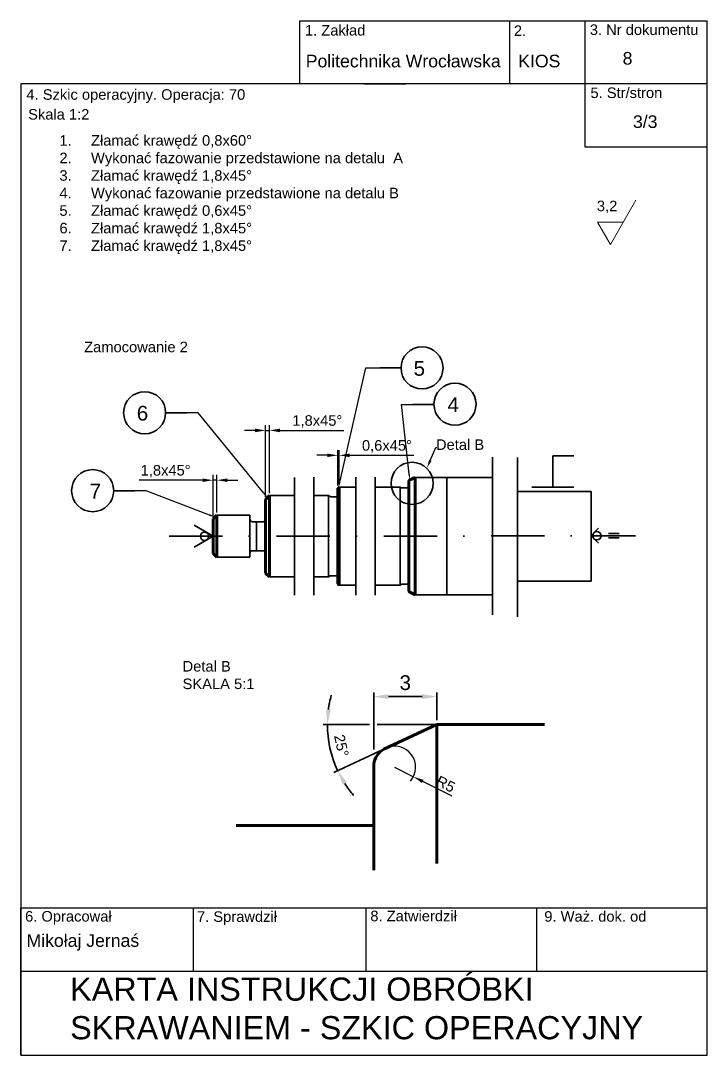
# Model space of a CAD drawing. Header units: millimetres. Extents: x 1335 to 6286, y 608 to 2939.
# Drawn here: x 4301.8 to 4465, y 1404.1 to 1649.9 of the extents above; entities that cross this region are included whole.
import ezdxf
from ezdxf import colors
from ezdxf.entities.mleader import LeaderData, LeaderLine
from ezdxf.math import Vec2, Vec3

# ---------------------------------------------------------------- set-up
doc = ezdxf.new("R2010")
doc.units = ezdxf.units.MM
doc.linetypes.add('DASHDOT', pattern=[25.4, 12.7, -6.35, 0, -6.35])
for name, color, linetype, lineweight in [('01.1 CIĄG. Z PRZERWANIEM', 255, 'Amzigzag', 35), ('01.1 CIĄGŁA CIENKA', 255, 'Continuous', 35), ('01.2 CIĄGŁA GRUBA', 7, 'Continuous', 70), ('04.1 DŁ. K+K CIENKA', 255, 'DASHDOT', 35)]:
    doc.layers.add(name, color=color, linetype=linetype, lineweight=lineweight)
doc.layers.add('Default', color=7, linetype='Continuous')
doc.styles.get("Standard").update_dxf_attribs({"font": 'arial.ttf'})
doc.linetypes.add('Amzigzag', pattern='A,0.0001,[136,genltshp.shx,S=0.04,R=0,X=0,Y=0],-11', length=11.0001)
doc.dimstyles.new('AM_ISO', dxfattribs={"dimscale": 100, "dimtxt": 3.5, "dimasz": 3.5, "dimexe": 1, "dimexo": 1, "dimgap": 1.5, "dimtad": 1, "dimdsep": 46, "dimtxsty": 'Standard', "dimcen": 0, "dimclrd": 256, "dimclre": 256, "dimclrt": 2, "dimadec": 0, "dimazin": 2, "dimtp": 0.1, "dimtm": 0.1, "dimtfac": 0.71, "dimtmove": 0, "dimatfit": 3, "dimfxl": 1, "dimlwd": -1, "dimlwe": -1, "dimarcsym": 1})
doc.dimstyles.new('AM_ISO$0', dxfattribs={"dimscale": 100, "dimtxt": 3.5, "dimasz": 3.5, "dimexe": 1, "dimexo": 1, "dimgap": 1.5, "dimtad": 1, "dimdsep": 46, "dimtxsty": 'Standard', "dimcen": 0, "dimclrd": 256, "dimclre": 256, "dimclrt": 2, "dimadec": 0, "dimazin": 2, "dimtp": 0.1, "dimtm": 0.1, "dimtfac": 0.71, "dimtmove": 0, "dimatfit": 3, "dimfxl": 1, "dimlwd": -1, "dimlwe": -1, "dimarcsym": 1})
doc.dimstyles.new('ISO-25', dxfattribs={"dimtxt": 2.5, "dimasz": 2.5, "dimexe": 1.25, "dimexo": 0.625, "dimtad": 1, "dimtxsty": 'Standard', "dimcen": 2.5, "dimadec": 0, "dimazin": 0, "dimtfac": 1, "dimtmove": 0, "dimatfit": 3, "dimfxl": 1, "dimarcsym": 0})
doc.dimstyles.new('ISO-25$0', dxfattribs={"dimtxt": 2.5, "dimasz": 2.5, "dimexe": 1.25, "dimexo": 0.625, "dimtad": 1, "dimtxsty": 'Standard', "dimcen": 2.5, "dimadec": 0, "dimazin": 0, "dimtfac": 1, "dimtmove": 0, "dimatfit": 3, "dimfxl": 1, "dimarcsym": 0})

# ---------------------------------------------------------------- blocks, each defined once
blk = doc.blocks.new('*D299')
at = {"layer": '01.1 CIĄGŁA CIENKA', "color": 0, "lineweight": -2, "transparency": 16777216}
for p, q in [((4347.48, 1532.13), (4347.48, 1541.97)), ((4348.38, 1533.03), (4348.38, 1541.97)), ((4344.98, 1540.72), (4329.96, 1540.72)), ((4348.38, 1540.72), (4347.48, 1540.72)), ((4350.88, 1540.72), (4353.38, 1540.72))]:
    blk.add_line(p, q, dxfattribs=at)
at = {"layer": '01.1 CIĄGŁA CIENKA', "color": 0, "transparency": 16777216}
for points in [[(4344.98, 1541.14), (4344.98, 1540.31), (4347.48, 1540.72)], [(4350.88, 1541.14), (4350.88, 1540.31), (4348.38, 1540.72)]]:
    blk.add_solid(points, dxfattribs=at)
at = {"layer": 'Defpoints', "color": 0, "transparency": 16777216}
for p in [(4348.38, 1540.72), (4347.48, 1531.51), (4348.38, 1532.41)]:
    blk.add_point(p, dxfattribs=at)
at = {"layer": '01.1 CIĄGŁA CIENKA', "color": 0, "transparency": 16777216, "insert": (4336.22, 1542.85), "char_height": 2.5, "attachment_point": 5}
blk.add_mtext('1,8x45%%D', dxfattribs=at)
blk = doc.blocks.new('*D300')
at = {"layer": '01.1 CIĄGŁA CIENKA', "color": 0, "lineweight": -2, "transparency": 16777216}
for p, q in [((4359.99, 1536.78), (4359.99, 1553.8)), ((4360.89, 1537.68), (4360.89, 1553.8)), ((4357.49, 1552.55), (4354.99, 1552.55)), ((4359.99, 1552.55), (4360.89, 1552.55)), ((4363.39, 1552.55), (4378.53, 1552.55))]:
    blk.add_line(p, q, dxfattribs=at)
at = {"layer": '01.1 CIĄGŁA CIENKA', "color": 0, "transparency": 16777216}
for points in [[(4357.49, 1552.97), (4357.49, 1552.13), (4359.99, 1552.55)], [(4363.39, 1552.97), (4363.39, 1552.13), (4360.89, 1552.55)]]:
    blk.add_solid(points, dxfattribs=at)
at = {"layer": 'Defpoints', "color": 0, "transparency": 16777216}
for p in [(4360.89, 1552.55), (4360.89, 1537.05), (4359.99, 1536.15)]:
    blk.add_point(p, dxfattribs=at)
at = {"layer": '01.1 CIĄGŁA CIENKA', "color": 0, "transparency": 16777216, "insert": (4372.27, 1554.68), "char_height": 2.5, "attachment_point": 5}
blk.add_mtext('1,8x45%%D', dxfattribs=at)
blk = doc.blocks.new('*D301')
at = {"layer": '01.1 CIĄGŁA CIENKA', "color": 0, "lineweight": -2, "transparency": 16777216}
for p, q in [((4374.63, 1546.64), (4372.13, 1546.64)), ((4377.13, 1539.43), (4377.13, 1547.89)), ((4377.13, 1546.64), (4377.43, 1546.64)), ((4377.43, 1539.73), (4377.43, 1547.89)), ((4379.93, 1546.64), (4395.19, 1546.64))]:
    blk.add_line(p, q, dxfattribs=at)
at = {"layer": '01.1 CIĄGŁA CIENKA', "color": 0, "transparency": 16777216}
for points in [[(4374.63, 1547.05), (4374.63, 1546.22), (4377.13, 1546.64)], [(4379.93, 1547.05), (4379.93, 1546.22), (4377.43, 1546.64)]]:
    blk.add_solid(points, dxfattribs=at)
at = {"layer": 'Defpoints', "color": 0, "transparency": 16777216}
for p in [(4377.43, 1546.64), (4377.13, 1538.8), (4377.43, 1539.1)]:
    blk.add_point(p, dxfattribs=at)
at = {"layer": '01.1 CIĄGŁA CIENKA', "color": 0, "transparency": 16777216, "insert": (4388.81, 1548.76), "char_height": 2.5, "attachment_point": 5}
blk.add_mtext('0,6x45%%D', dxfattribs=at)
blk = doc.blocks.new('*D303')
at = {"layer": '01.1 CIĄGŁA CIENKA', "linetype": 'ByBlock', "transparency": 16777216}
for p, q in [((4384.67, 1482.72), (4373.66, 1482.72)), ((4387.17, 1476.43), (4376.19, 1471.31))]:
    blk.add_line(p, q, dxfattribs=at)
for start, end in [(164.5673, 172.2836), (180, 205), (212.7164, 220.4327)]:
    blk.add_arc((4400.67, 1482.72), 26.01, start, end, dxfattribs=at)
at = {"layer": '01.1 CIĄGŁA CIENKA', "transparency": 16777216}
for points in [[(4375.48, 1486.18), (4374.32, 1486.25), (4374.66, 1482.72)], [(4378.28, 1468.38), (4379.3, 1468.95), (4377.1, 1471.73)]]:
    blk.add_solid(points, dxfattribs=at)
at = {"layer": 'Defpoints', "color": 0, "transparency": 16777216}
for p in [(4385.67, 1482.72), (4400.67, 1482.72), (4400.67, 1482.72), (4374.94, 1478.95), (4388.08, 1476.85)]:
    blk.add_point(p, dxfattribs=at)
at = {"layer": '01.1 CIĄGŁA CIENKA', "color": 2, "transparency": 16777216, "insert": (4377.99, 1477.69), "char_height": 3.5, "attachment_point": 5, "rotation": 282.5}
blk.add_mtext('{\\H0.71429x;25°}', dxfattribs=at)
blk = doc.blocks.new('*D302')
at = {"layer": '01.1 CIĄGŁA CIENKA', "linetype": 'ByBlock', "transparency": 16777216}
for p, q in [((4385.67, 1476.73), (4385.67, 1490.31)), ((4400.67, 1483.72), (4400.67, 1490.31)), ((4389.17, 1489.31), (4397.17, 1489.31))]:
    blk.add_line(p, q, dxfattribs=at)
at = {"layer": '01.1 CIĄGŁA CIENKA', "transparency": 16777216}
for points in [[(4389.17, 1489.9), (4389.17, 1488.73), (4385.67, 1489.31)], [(4397.17, 1489.9), (4397.17, 1488.73), (4400.67, 1489.31)]]:
    blk.add_solid(points, dxfattribs=at)
at = {"layer": 'Defpoints', "color": 0, "transparency": 16777216}
for p in [(4400.67, 1489.31), (4400.67, 1482.72), (4385.67, 1475.73)]:
    blk.add_point(p, dxfattribs=at)
at = {"layer": '01.1 CIĄGŁA CIENKA', "color": 2, "transparency": 16777216, "insert": (4393.17, 1495.52), "char_height": 3.5, "attachment_point": 5}
blk.add_mtext('\\P3', dxfattribs=at)
blk = doc.blocks.new('*D304')
at = {"layer": '01.1 CIĄGŁA CIENKA', "color": 0, "lineweight": -2, "transparency": 16777216}
for p, q in [((4390.62, 1472.55), (4395.09, 1470.29)), ((4404.28, 1465.65), (4397.32, 1469.16))]:
    blk.add_line(p, q, dxfattribs=at)
blk.add_arc((4390.62, 1472.55), 5, 318.8641, 113.4376, dxfattribs=at)
at = {"layer": '01.1 CIĄGŁA CIENKA', "color": 0, "transparency": 16777216}
blk.add_solid([(4397.51, 1469.54), (4397.13, 1468.79), (4395.09, 1470.29)], dxfattribs=at)
at = {"layer": 'Defpoints', "color": 0, "transparency": 16777216}
for p in [(4390.62, 1472.55), (4395.09, 1470.29)]:
    blk.add_point(p, dxfattribs=at)
at = {"layer": '01.1 CIĄGŁA CIENKA', "color": 0, "transparency": 16777216, "insert": (4402.77, 1468.53), "char_height": 2.5, "attachment_point": 5, "rotation": 333.188}
blk.add_mtext('R5', dxfattribs=at)

msp = doc.modelspace()

# ---------------------------------------------------------------- linework, layer by layer
at = {"layer": '01.1 CIĄG. Z PRZERWANIEM'}
for p, q in [((4413.902, 1508.724), (4413.902, 1546.215)), ((4419.861, 1546.11), (4419.861, 1508.236)), ((4366.805, 1513.405), (4366.805, 1541.405)), ((4371.417, 1541.41), (4371.417, 1513.41)), ((4381.409, 1513.439), (4381.409, 1541.439)), ((4385.991, 1541.439), (4385.991, 1513.439))]:
    msp.add_line(p, q, dxfattribs=at)
at = {"layer": '01.1 CIĄGŁA CIENKA', "linetype": 'Continuous', "lineweight": 20}
for p, q in [((4441.921, 1596.759), (4447.983, 1607.259)), ((4438.89, 1602.009), (4441.921, 1596.759)), ((4438.89, 1602.009), (4441.921, 1596.759)), ((4444.952, 1602.009), (4438.89, 1602.009))]:
    msp.add_line(p, q, dxfattribs=at)
at = {"layer": '01.1 CIĄGŁA CIENKA'}
for p, q in [((4387.157, 1567.4), (4392.157, 1567.4)), ((4399.982, 1558.739), (4394.982, 1558.739)), ((4341.224, 1556.754), (4336.224, 1556.754)), ((4341.224, 1556.754), (4336.224, 1556.754)), ((4428.225, 1539.048), (4428.225, 1546.548)), ((4428.225, 1546.548), (4433.225, 1546.548)), ((4395.519, 1541.39), (4413.902, 1541.39)), ((4403.023, 1513.515), (4403.023, 1541.39)), ((4403.023, 1541.39), (4403.023, 1513.515)), ((4377.135, 1538.801), (4377.135, 1516.101)), ((4377.435, 1539.101), (4381.409, 1539.101)), ((4385.991, 1539.101), (4391.945, 1539.101)), ((4392.232, 1538.931), (4391.945, 1539.101)), ((4391.945, 1539.101), (4391.945, 1515.801)), ((4393.826, 1538.901), (4392.337, 1538.901)), ((4394.023, 1540.434), (4394.024, 1514.461)), ((4428.225, 1539.048), (4423.225, 1539.048)), ((4433.225, 1539.048), (4428.225, 1539.048)), ((4328.881, 1538.23), (4323.881, 1538.23)), ((4360.889, 1537.055), (4366.805, 1537.055)), ((4371.417, 1537.055), (4374.945, 1537.055)), ((4375.34, 1536.825), (4374.945, 1537.055)), ((4374.945, 1517.755), (4374.945, 1537.055)), ((4376.935, 1536.795), (4375.446, 1536.795)), ((4437.333, 1538.046), (4419.861, 1538.048)), ((4437.333, 1538.046), (4437.331, 1516.748)), ((4437.331, 1537.115), (4437.331, 1537.115)), ((4359.989, 1536.155), (4359.989, 1518.655)), ((4359.989, 1527.405), (4359.989, 1536.155)), ((4347.484, 1523.304), (4347.484, 1531.508)), ((4348.384, 1532.408), (4356.239, 1532.408)), ((4348.384, 1532.408), (4348.384, 1532.408)), ((4356.239, 1532.405), (4356.239, 1527.405)), ((4356.239, 1531.449), (4356.239, 1531.932)), ((4347.476, 1527.398), (4342.962, 1530.004)), ((4356.839, 1530.849), (4359.389, 1530.849)), ((4359.389, 1530.849), (4357.789, 1530.849)), ((4357.789, 1530.849), (4357.789, 1527.405)), ((4437.331, 1527.533), (4439.098, 1529.301)), ((4347.476, 1527.398), (4342.962, 1524.792)), ((4356.239, 1522.405), (4356.239, 1527.405)), ((4357.789, 1523.961), (4357.789, 1527.405)), ((4359.989, 1527.405), (4359.989, 1518.655)), ((4437.331, 1527.533), (4439.098, 1525.765)), ((4437.331, 1527.533), (4444.978, 1527.533)), ((4443.978, 1528.033), (4441.478, 1528.033)), ((4443.978, 1527.033), (4441.478, 1527.033)), ((4356.839, 1523.961), (4359.389, 1523.961)), ((4359.389, 1523.961), (4357.789, 1523.961)), ((4348.384, 1522.404), (4356.239, 1522.405)), ((4356.239, 1523.361), (4356.239, 1522.878)), ((4360.889, 1517.755), (4366.805, 1517.755)), ((4371.417, 1517.755), (4374.945, 1517.755)), ((4375.34, 1517.985), (4374.945, 1517.755)), ((4376.935, 1518.015), (4375.446, 1518.015)), ((4437.331, 1516.748), (4419.861, 1516.748)), ((4377.135, 1516.101), (4377.435, 1515.801)), ((4377.435, 1515.801), (4381.409, 1515.801)), ((4385.991, 1515.801), (4391.945, 1515.801)), ((4392.232, 1515.971), (4391.945, 1515.801)), ((4393.826, 1516.001), (4392.337, 1516.001)), ((4395.519, 1513.515), (4413.902, 1513.515)), ((4386.53, 1482.723), (4400.67, 1482.723)), ((4385.67, 1472.747), (4385.67, 1473.228))]:
    msp.add_line(p, q, dxfattribs=at)
for centre, radius in [((4397.157, 1567.4), 5), ((4404.982, 1558.776), 5), ((4331.224, 1556.754), 5), ((4394.791, 1539.981), 5), ((4318.881, 1538.23), 5), ((4345.476, 1527.398), 1), ((4438.718, 1527.534), 1)]:
    msp.add_circle(centre, radius, dxfattribs=at)
for centre, radius, start, end in [((4392.337, 1539.101), 0.2, 238.22906, 270), ((4393.826, 1539.101), 0.2, 270, 360), ((4375.446, 1536.995), 0.2, 238.22906, 270), ((4376.935, 1536.995), 0.2, 270, 360), ((4356.839, 1531.449), 0.6, 180, 270), ((4359.389, 1531.449), 0.6, 270.00002, 0), ((4356.839, 1523.361), 0.6, 90, 180), ((4359.389, 1523.361), 0.6, 360, 89.99998), ((4375.446, 1517.815), 0.2, 90, 121.77094), ((4376.935, 1517.815), 0.2, 0, 90), ((4392.337, 1515.801), 0.2, 90, 121.77094), ((4393.826, 1515.801), 0.2, 0, 90)]:
    msp.add_arc(centre, radius, start, end, dxfattribs=at)
at = {"layer": '01.2 CIĄGŁA GRUBA'}
for p, q in [((4395.519, 1541.39), (4394.26, 1540.796)), ((4395.519, 1541.39), (4395.519, 1513.515)), ((4377.135, 1538.801), (4377.435, 1539.101)), ((4377.135, 1538.801), (4377.135, 1516.101)), ((4377.435, 1539.101), (4377.435, 1515.801)), ((4394.023, 1540.433), (4394.024, 1514.461)), ((4359.989, 1536.155), (4360.889, 1537.055)), ((4360.889, 1517.755), (4360.889, 1537.055)), ((4359.989, 1536.155), (4359.989, 1518.655)), ((4347.484, 1531.508), (4348.384, 1532.408)), ((4347.484, 1523.304), (4347.484, 1531.508)), ((4348.384, 1532.408), (4348.384, 1522.408)), ((4347.484, 1523.304), (4348.384, 1522.404)), ((4359.989, 1518.655), (4360.889, 1517.755)), ((4377.135, 1516.101), (4377.435, 1515.801)), ((4395.517, 1513.515), (4394.265, 1514.099)), ((4400.67, 1482.723), (4388.078, 1476.851)), ((4400.67, 1482.723), (4426.278, 1482.723)), ((4400.67, 1482.723), (4400.67, 1449.655)), ((4385.67, 1473.228), (4385.67, 1448.043)), ((4385.67, 1458.723), (4352.948, 1458.723))]:
    msp.add_line(p, q, dxfattribs=at)
for centre, radius, start, end in [((4394.503, 1540.378), 0.483, 120.1325, 173.42595), ((4394.519, 1514.529), 0.5, 187.82495, 239.40039), ((4390.624, 1472.547), 5, 120.59961, 172.17505)]:
    msp.add_arc(centre, radius, start, end, dxfattribs=at)
at = {"layer": '04.1 DŁ. K+K CIENKA'}
msp.add_line((4337.06, 1527.398), (4447.926, 1527.502), dxfattribs=at)
at = {"layer": 'Default'}
for p, q in [((4368.09, 1634.89), (4368.09, 1649.89)), ((4368.09, 1649.89), (4371.93, 1649.89)), ((4371.93, 1649.89), (4393.362, 1649.89)), ((4393.362, 1649.89), (4464.955, 1649.89)), ((4417.97, 1649.89), (4417.97, 1634.89)), ((4435.866, 1649.89), (4435.866, 1634.89)), ((4464.955, 1634.89), (4464.955, 1649.89)), ((4464.955, 1634.89), (4301.769, 1634.89)), ((4301.769, 1634.89), (4301.769, 1404.098)), ((4383.362, 1634.89), (4393.362, 1634.89)), ((4435.866, 1634.89), (4435.866, 1619.89)), ((4464.955, 1404.098), (4464.955, 1634.89)), ((4435.866, 1619.89), (4464.955, 1619.89)), ((4301.769, 1424.098), (4301.769, 1439.098)), ((4301.769, 1439.098), (4464.955, 1439.098)), ((4342.769, 1439.098), (4342.769, 1424.098)), ((4383.769, 1439.098), (4383.769, 1424.098)), ((4424.362, 1439.098), (4424.362, 1424.098)), ((4301.769, 1404.098), (4301.769, 1424.098)), ((4301.769, 1424.098), (4464.955, 1424.098)), ((4301.769, 1404.098), (4464.955, 1404.098))]:
    msp.add_line(p, q, dxfattribs=at)

# ---------------------------------------------------------------- texts
at = {"layer": '01.1 CIĄGŁA CIENKA'}
for s, width, gutter_width, insert, char_height, attachment_point in [('3,2', 6.23728, 12.5, (4438.715, 1607.13), 2.5, 1), ('Zamocowanie 2', 29.12273, 12.5, (4316.85, 1573.628), 2.5, 1), ('5', 3.46461, 0.5, (4397.87, 1569.043), 3.5, 3), ('6', 3.46461, 0.5, (4329.355, 1558.397), 3.5, 1), ('4', 3.46461, 0.5, (4405.923, 1560.419), 3.5, 3), ('Detal B', 16.2405, 6.25, (4400.465, 1550.427), 2.5, 1), ('7', 3.46461, 0.5, (4318.168, 1539.873), 3.5, 1), ('Detal B\\PSKALA 5:1', 47.49804, 12.5, (4340.246, 1497.766), 2.5, 1)]:
    msp.add_mtext_dynamic_manual_height_columns(s, width=width, gutter_width=gutter_width, heights=[0], dxfattribs=dict(at, insert=insert, char_height=char_height, attachment_point=attachment_point))
at = {"layer": 'Default', "attachment_point": 1}
for s, width, heights, insert, char_height in [('1. Zakład', 23.43622, [6.501], (4369.327, 1648.866), 2.5), ('2.', 23.43622, [6.501], (4418.982, 1648.765), 2.5), ('3. Nr dokumentu', 31.85449, [7.043], (4437.028, 1648.999), 2.5), ('Politechnika Wrocławska', 51.87466, [5.184], (4369.512, 1641.803), 3), ('8', 51.87466, [5.184], (4444.833, 1642.452), 3), ('KIOS', 51.87466, [5.184], (4420.018, 1641.81), 3), ('4. Szkic operacyjny. Operacja: 70', 73.32689, [7.043], (4303.124, 1633.607), 2.5), ('5. Str/stron', 31.85449, [7.043], (4437.183, 1634.016), 2.5), ('Skala 1:2 ', 31.85449, [7.043], (4303.536, 1628.893), 2.5), ('     3/3', 51.87466, [5.184], (4441.462, 1627.402), 3), ('\\pi-7.5,l10,t10;1.^IZłamać krawędź 0,8x60°\\P2.^IWykonać fazowanie przedstawione na detalu  A\\P3.^IZłamać krawędź 1,8x45°\\P4.^IWykonać fazowanie przedstawione na detalu B\\P5.^IZłamać krawędź 0,6x45°\\P6.^IZłamać krawędź 1,8x45°\\P7.^IZłamać krawędź 1,8x45°', 87.54781, [48.361], (4308.478, 1622.703), 2.5), ('6. Opracował', 23.43622, [6.501], (4302.817, 1438.371), 2.5), ('7. Sprawdził', 23.43622, [6.501], (4343.669, 1438.3), 2.5), ('8. Zatwierdził', 23.43622, [6.501], (4384.869, 1438.45), 2.5), ('9. Waż. dok. od', 26.11798, [4.671], (4426.215, 1438.341), 2.5), ('Mikołaj Jernaś', 51.87466, [5.184], (4303.153, 1432.866), 3), ('KARTA INSTRUKCJI OBRÓBKI SKRAWANIEM - SZKIC OPERACYJNY', 163.18648, [0], (4313.525, 1422.578), 5.5)]:
    msp.add_mtext_dynamic_manual_height_columns(s, width=width, gutter_width=12.5, heights=heights, dxfattribs=dict(at, insert=insert, char_height=char_height))

# ---------------------------------------------------------------- dimensions: what is measured, and where the dimension line sits
at = {"layer": '01.1 CIĄGŁA CIENKA'}
for base, p1, p2, text, picture, middle in [((4360.889, 1552.551), (4359.989, 1536.155), (4360.889, 1537.055), '1,8x45%%D', '*D300', (4372.267, 1552.551)), ((4377.435, 1546.637), (4377.135, 1538.801), (4377.435, 1539.101), '0,6x45%%D', '*D301', (4388.812, 1546.637)), ((4348.384, 1540.723), (4347.484, 1531.508), (4348.384, 1532.408), '1,8x45%%D', '*D299', (4336.224, 1540.723))]:
    dim = msp.add_linear_dim(base=base, p1=p1, p2=p2, text=text, dimstyle='ISO-25$0', dxfattribs=at)
    dim.commit()
    dim.dimension.update_dxf_attribs({"geometry": picture, "text_midpoint": middle, "dimtype": 160})
dim = msp.add_linear_dim(base=(4400.67, 1489.314), p1=(4385.67, 1475.728), p2=(4400.67, 1482.723), text='\\P3', dimstyle='AM_ISO$0', override={"dimscale": 1, "dimtdec": 3}, dxfattribs=at)
dim.commit()
dim.dimension.update_dxf_attribs({"geometry": '*D302', "text_midpoint": (4393.17, 1495.519)})
dim = msp.add_angular_dim_2l(base=(4374.937, 1478.953), line1=((4400.67, 1482.723), (4385.67, 1482.723)), line2=((4400.67, 1482.723), (4388.078, 1476.851)), text='{\\H0.71429x;<>}', dimstyle='AM_ISO', override={"dimscale": 1, "dimtdec": 3}, dxfattribs=at)
dim.commit()
dim.dimension.update_dxf_attribs({"geometry": '*D303', "text_midpoint": (4377.989, 1477.695)})
dim = msp.add_radius_dim(center=(4390.624, 1472.547), mpoint=(4395.086, 1470.292), dimstyle='ISO-25', dxfattribs=at)
dim.commit()
dim.dimension.update_dxf_attribs({"geometry": '*D304', "text_midpoint": (4402.769, 1468.534)})

# ---------------------------------------------------------------- leaders
ml = msp.add_multileader_mtext('Standard', dxfattribs=at)
ml.set_content('', color=256)
ml.set_leader_properties()
ml.build(insert=Vec2(0, 0))
ml.multileader.update_dxf_attribs({"dogleg_length": 0.36, "arrow_head_size": 1.35, "scale": 15})
ctx = ml.context
ctx.base_point, ctx.scale, ctx.char_height, ctx.arrow_head_size, ctx.landing_gap_size, ctx.plane_origin = Vec3(4387.157, 1567.4), 15, 1.35, 1.35, 0.675, Vec3(4386.112, 1539.314)
notes = []
notes.append((ctx, [(0, (1, 1, 0), (4383.782, 1567.4), (1, 0), 3.375, [(0, [(4377.285, 1538.951)], 0, [])])]))
ctx.mtext.insert, ctx.mtext.flow_direction = Vec3(4387.832, 1568.075), 5
ml = msp.add_multileader_mtext('Standard', dxfattribs=at)
ml.set_content('', color=256)
ml.set_leader_properties()
ml.build(insert=Vec2(0, 0))
ml.multileader.update_dxf_attribs({"dogleg_length": 0.36, "arrow_head_size": 1.35, "scale": 15})
ctx = ml.context
ctx.base_point, ctx.scale, ctx.char_height, ctx.arrow_head_size, ctx.landing_gap_size, ctx.plane_origin = Vec3(4394.982, 1558.739), 15, 1.35, 1.35, 0.675, Vec3(4395.576, 1541.865)
notes.append((ctx, [(1, (1, 1, 0), (4392.282, 1558.739), (1, 0), 2.7, [(0, [(4394.26, 1540.796)], 0, [])])]))
ctx.mtext.insert, ctx.mtext.text_direction, ctx.mtext.flow_direction, ctx.mtext.extrusion = Vec3(4395.657, 1559.414), Vec3(-1, 0), 5, Vec3(0, 0, -1)
ml = msp.add_multileader_mtext('Standard', dxfattribs=at)
ml.set_content('', color=256)
ml.set_leader_properties()
ml.build(insert=Vec2(0, 0))
ml.multileader.update_dxf_attribs({"dogleg_length": 0.36, "arrow_head_size": 1.35, "scale": 15})
ctx = ml.context
ctx.base_point, ctx.scale, ctx.char_height, ctx.arrow_head_size, ctx.landing_gap_size, ctx.plane_origin = Vec3(4339.874, 1556.754), 15, 1.35, 1.35, 0.675, Vec3(4365.355, 1537.477)
ctx.text_align_type = 2
notes.append((ctx, [(1, (1, 1, 0), (4343.924, 1556.754), (-1, 0), 2.7, [(0, [(4360.439, 1536.605)], 0, [])])]))
ctx.mtext.insert, ctx.mtext.alignment, ctx.mtext.flow_direction = Vec3(4340.549, 1557.429), 3, 5
ml = msp.add_multileader_mtext('Standard', dxfattribs=at)
ml.set_content('', color=256)
ml.set_leader_properties()
ml.build(insert=Vec2(0, 0))
ml.multileader.update_dxf_attribs({"text_right_attachment_type": 6, "dogleg_length": 0.36, "arrow_head_size": 2})
ctx = ml.context
ctx.base_point, ctx.char_height, ctx.arrow_head_size, ctx.landing_gap_size, ctx.plane_origin = Vec3(4400.645, 1548.477), 2, 2, 1, Vec3(4398.32, 1543.606)
ctx.right_attachment = 6
notes.append((ctx, [(0, (1, 1, 0), (4400.465, 1548.477), (1, 0), 0.18, [(0, [(4398.32, 1543.606)], 0, [])])]))
ctx.mtext.insert, ctx.mtext.flow_direction = Vec3(4401.645, 1549.477), 5
ml = msp.add_multileader_mtext('Standard', dxfattribs=at)
ml.set_content('', color=256)
ml.set_leader_properties()
ml.build(insert=Vec2(0, 0))
ml.multileader.update_dxf_attribs({"dogleg_length": 0.36, "arrow_head_size": 1.35, "scale": 15})
ctx = ml.context
ctx.base_point, ctx.scale, ctx.char_height, ctx.arrow_head_size, ctx.landing_gap_size, ctx.plane_origin = Vec3(4327.531, 1538.23), 15, 1.35, 1.35, 0.675, Vec3(4349.423, 1532.885)
ctx.text_align_type = 2
notes.append((ctx, [(1, (1, 1, 0), (4331.581, 1538.23), (-1, 0), 2.7, [(0, [(4347.934, 1531.958)], 0, [])])]))
ctx.mtext.insert, ctx.mtext.alignment, ctx.mtext.flow_direction = Vec3(4328.206, 1538.905), 3, 5
for ctx, leaders in notes:
    for number, flags, end, landing, length, lines in leaders:
        leader = LeaderData()
        leader.index, (leader.has_last_leader_line, leader.has_dogleg_vector, leader.attachment_direction) = number, flags
        leader.last_leader_point, leader.dogleg_vector, leader.dogleg_length = Vec3(end), Vec3(landing), length
        for number, points, colour, breaks in lines:
            line = LeaderLine()
            line.index, line.vertices, line.color, line.breaks = number, Vec3.list(points), colors.encode_raw_color(colour), breaks
            leader.lines.append(line)
        ctx.leaders.append(leader)

doc.saveas('drawing.dxf')
